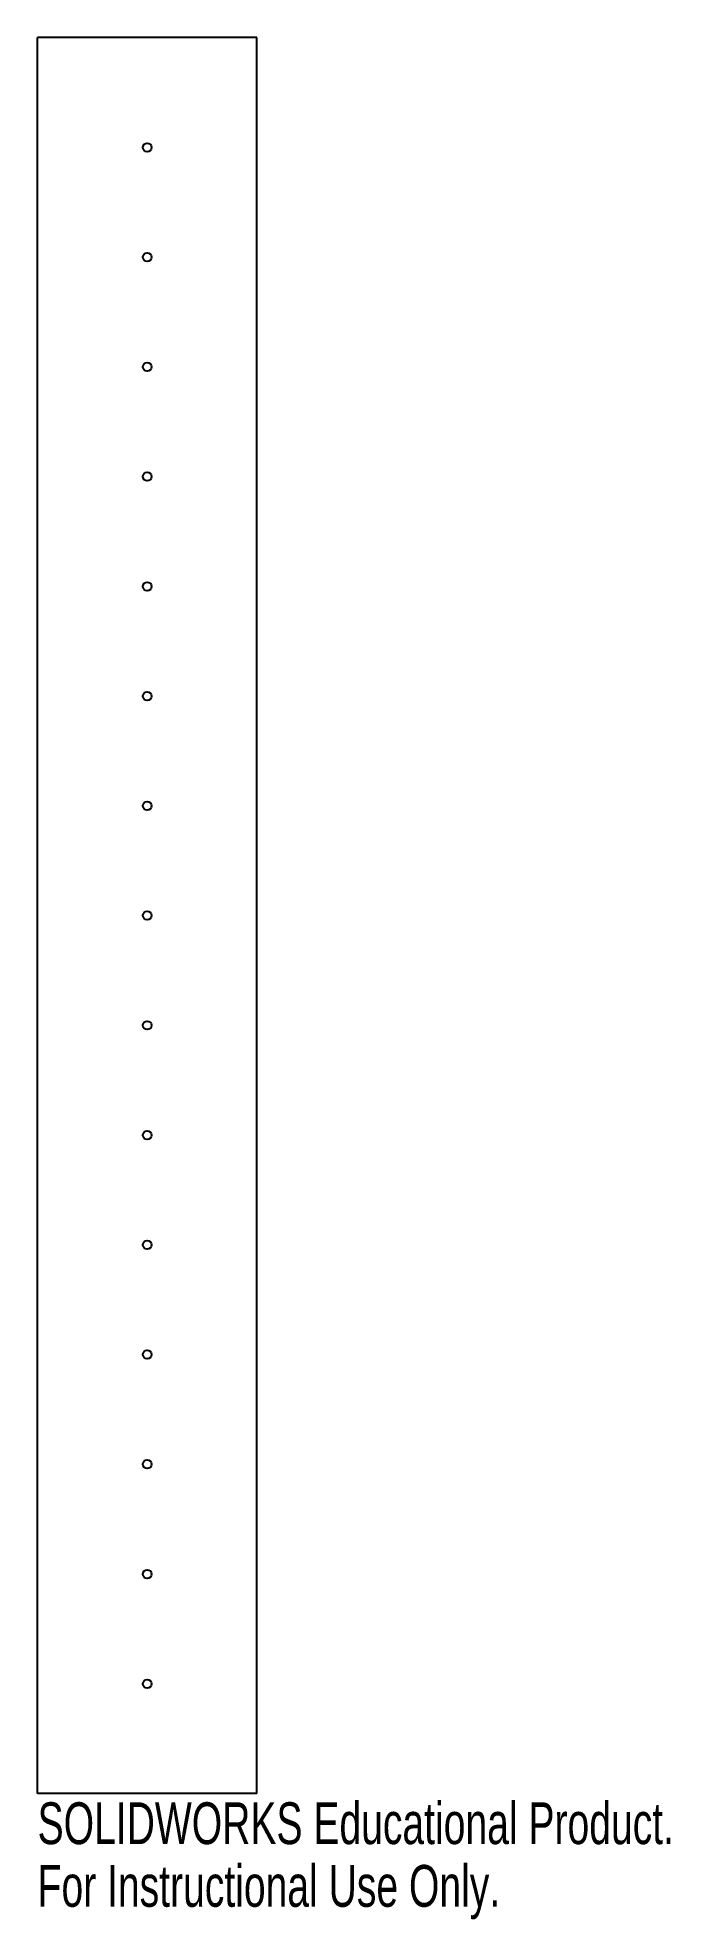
# Model space of a CAD drawing. Header units: inches. Extents: x -0.26 to 2.63, y -8.57 to 0.
import ezdxf

# ---------------------------------------------------------------- set-up
doc = ezdxf.new("R2010")
doc.units = ezdxf.units.IN
doc.header["$MEASUREMENT"] = 0
doc.styles.add('SLDTEXTSTYLE0', font='TXT', dxfattribs={"width": 0.7})

msp = doc.modelspace()

# ---------------------------------------------------------------- linework, layer by layer
at = {"color": 7, "linetype": 'Continuous', "lineweight": 25}
for p, q in [((0.7425, 0), (-0.2575, 0)), ((-0.2575, -8), (-0.2575, 0)), ((0.7425, -8), (0.7425, 0)), ((0.7425, -8), (-0.2575, -8))]:
    msp.add_line(p, q, dxfattribs=at)
for centre in [(0.2425, -0.5), (0.2425, -1), (0.2425, -1.5), (0.2425, -2), (0.2425, -2.5), (0.2425, -3), (0.2425, -3.5), (0.2425, -4), (0.2425, -4.5), (0.2425, -5), (0.2425, -5.5), (0.2425, -6), (0.2425, -6.5), (0.2425, -7), (0.2425, -7.5)]:
    msp.add_circle(centre, 0.0197, dxfattribs=at)

# ---------------------------------------------------------------- texts
at = {"color": 7, "linetype": 'Continuous', "char_height": 0.1903, "attachment_point": 1, "style": 'SLDTEXTSTYLE0'}
for s, insert in [('SOLIDWORKS Educational Product.', (-0.2575, -8.0401)), ('For Instructional Use Only.', (-0.2575, -8.3256))]:
    msp.add_mtext(s, dxfattribs=dict(at, insert=insert))

doc.saveas('drawing.dxf')
